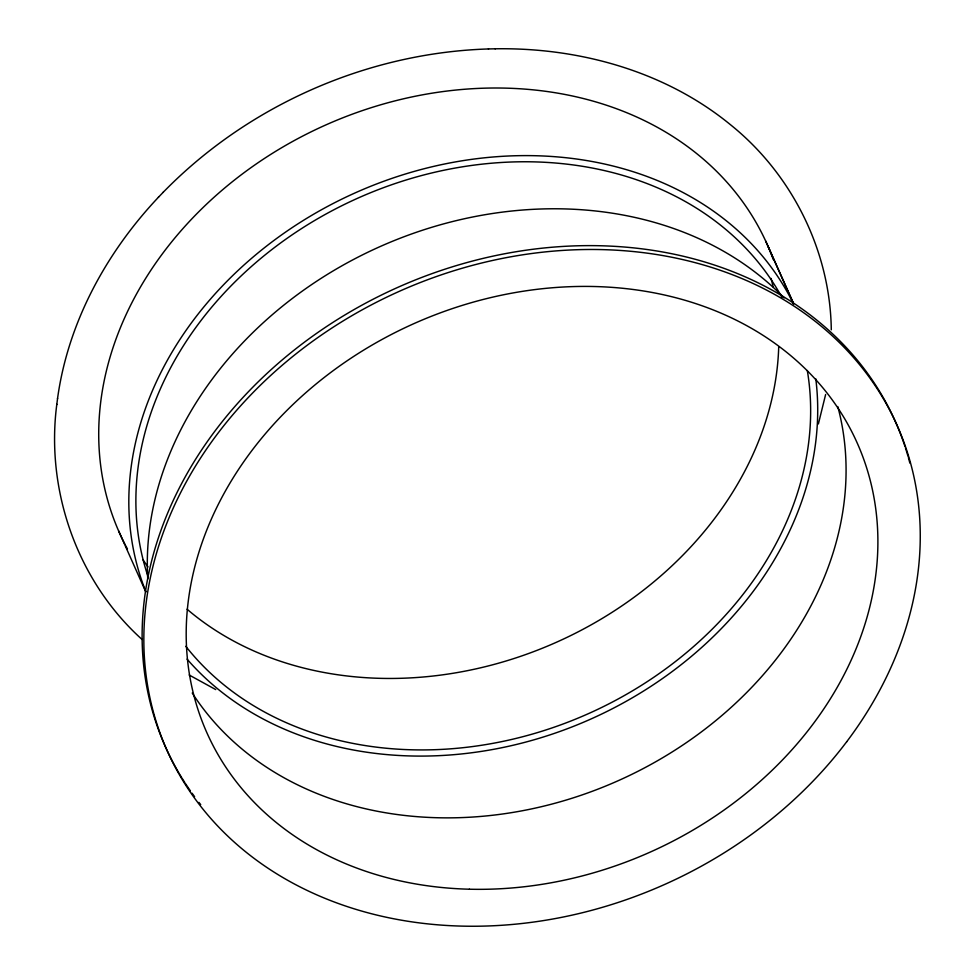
<?xml version="1.0" encoding="UTF-8"?>
<svg xmlns="http://www.w3.org/2000/svg" width="975" height="975" viewBox="0 0 975 975"><rect width="100%" height="100%" fill="white"/><g stroke="black" fill="none" stroke-linecap="round" stroke-linejoin="round"><path stroke-width="1.46" d="M56.818 404.259C45.496 490.364 77.269 581.149 142.058 639.478M57.525 398.69C67.909 322.725 106.287 252.464 158.559 197.133M56.782 404.588L57.574 398.373M825.63 394.497L818.378 423.954M163.081 192.404C247.882 105.373 367.1 52.76 488.572 48.945M158.438 197.255L163.191 192.294M495.093 48.799C578.821 47.373 664.938 71.065 730.397 124.654C791.907 173.977 830.31 250.831 831.285 329.818M488.402 48.945L495.276 48.799M215.743 689.581L189.187 675.017M767.715 245.59L793.516 303.542M765.655 241.008L793.297 303.091M118.609 530.888L145.86 592.044M771.067 278.423A347.258 282.36 -24 0 1 773.114 286.857M778.72 346.673A347.258 282.36 -24 0 1 555.799 642.537A347.258 282.36 -24 0 1 187.066 609.217M147.981 566.914A347.258 282.36 -24 0 1 143.032 559.784M807.312 370.524A347.258 282.36 -24 0 1 587.62 714.005A347.258 282.36 -24 0 1 185.798 646.315M147.859 576.006A347.258 282.36 -24 0 1 360.287 197.072A347.258 282.36 -24 0 1 781.926 297.338M125.08 544.513A354.522 288.259 -24 0 1 327.819 124.057A354.522 288.259 -24 0 1 773.309 259.618M127.445 548.962A354.522 288.259 -24 0 1 125.665 545.634M815.783 378.824A354.522 288.259 -24 0 1 590.728 719.099A354.522 288.259 -24 0 1 187.078 659.137M145.799 591.533A354.522 288.259 -24 0 1 356.509 192.282A354.522 288.259 -24 0 1 793.601 304.066M178.888 772.943A399.567 324.882 -24 0 1 396.667 287.881A399.567 324.882 -24 0 1 905.056 446.684M905.495 448.037A399.567 324.882 -24 0 1 907.981 456.202M908.371 457.567A399.567 324.882 -24 0 1 909.846 463.064M200.704 804.619A399.567 324.882 -24 0 1 198.924 802.376M194.598 796.685A399.567 324.882 -24 0 1 192.075 793.223M190.43 790.896A399.567 324.882 -24 0 1 185.628 783.815M184.86 782.62A399.567 324.882 -24 0 1 182.569 779.013M181.813 777.806A399.567 324.882 -24 0 1 179.607 774.162M147.773 579.016A363.236 295.352 -24 0 1 381.298 246.041A363.236 295.352 -24 0 1 784.119 297.948M837.793 406.563A355.972 289.441 -24 0 1 617.455 781.036A355.972 289.441 -24 0 1 192.233 693.018M846.653 741.804L842.644 747.033A399.567 324.882 -24 0 1 175.963 768.556A399.567 324.882 -24 0 1 573.934 249.832A399.567 324.882 -24 0 1 846.653 741.804M469.389 889.212A355.972 289.441 -24 0 0 857.927 444.637A355.972 289.441 -24 0 0 268.808 429.756A355.972 289.441 -24 0 0 469.389 889.212"/></g></svg>
